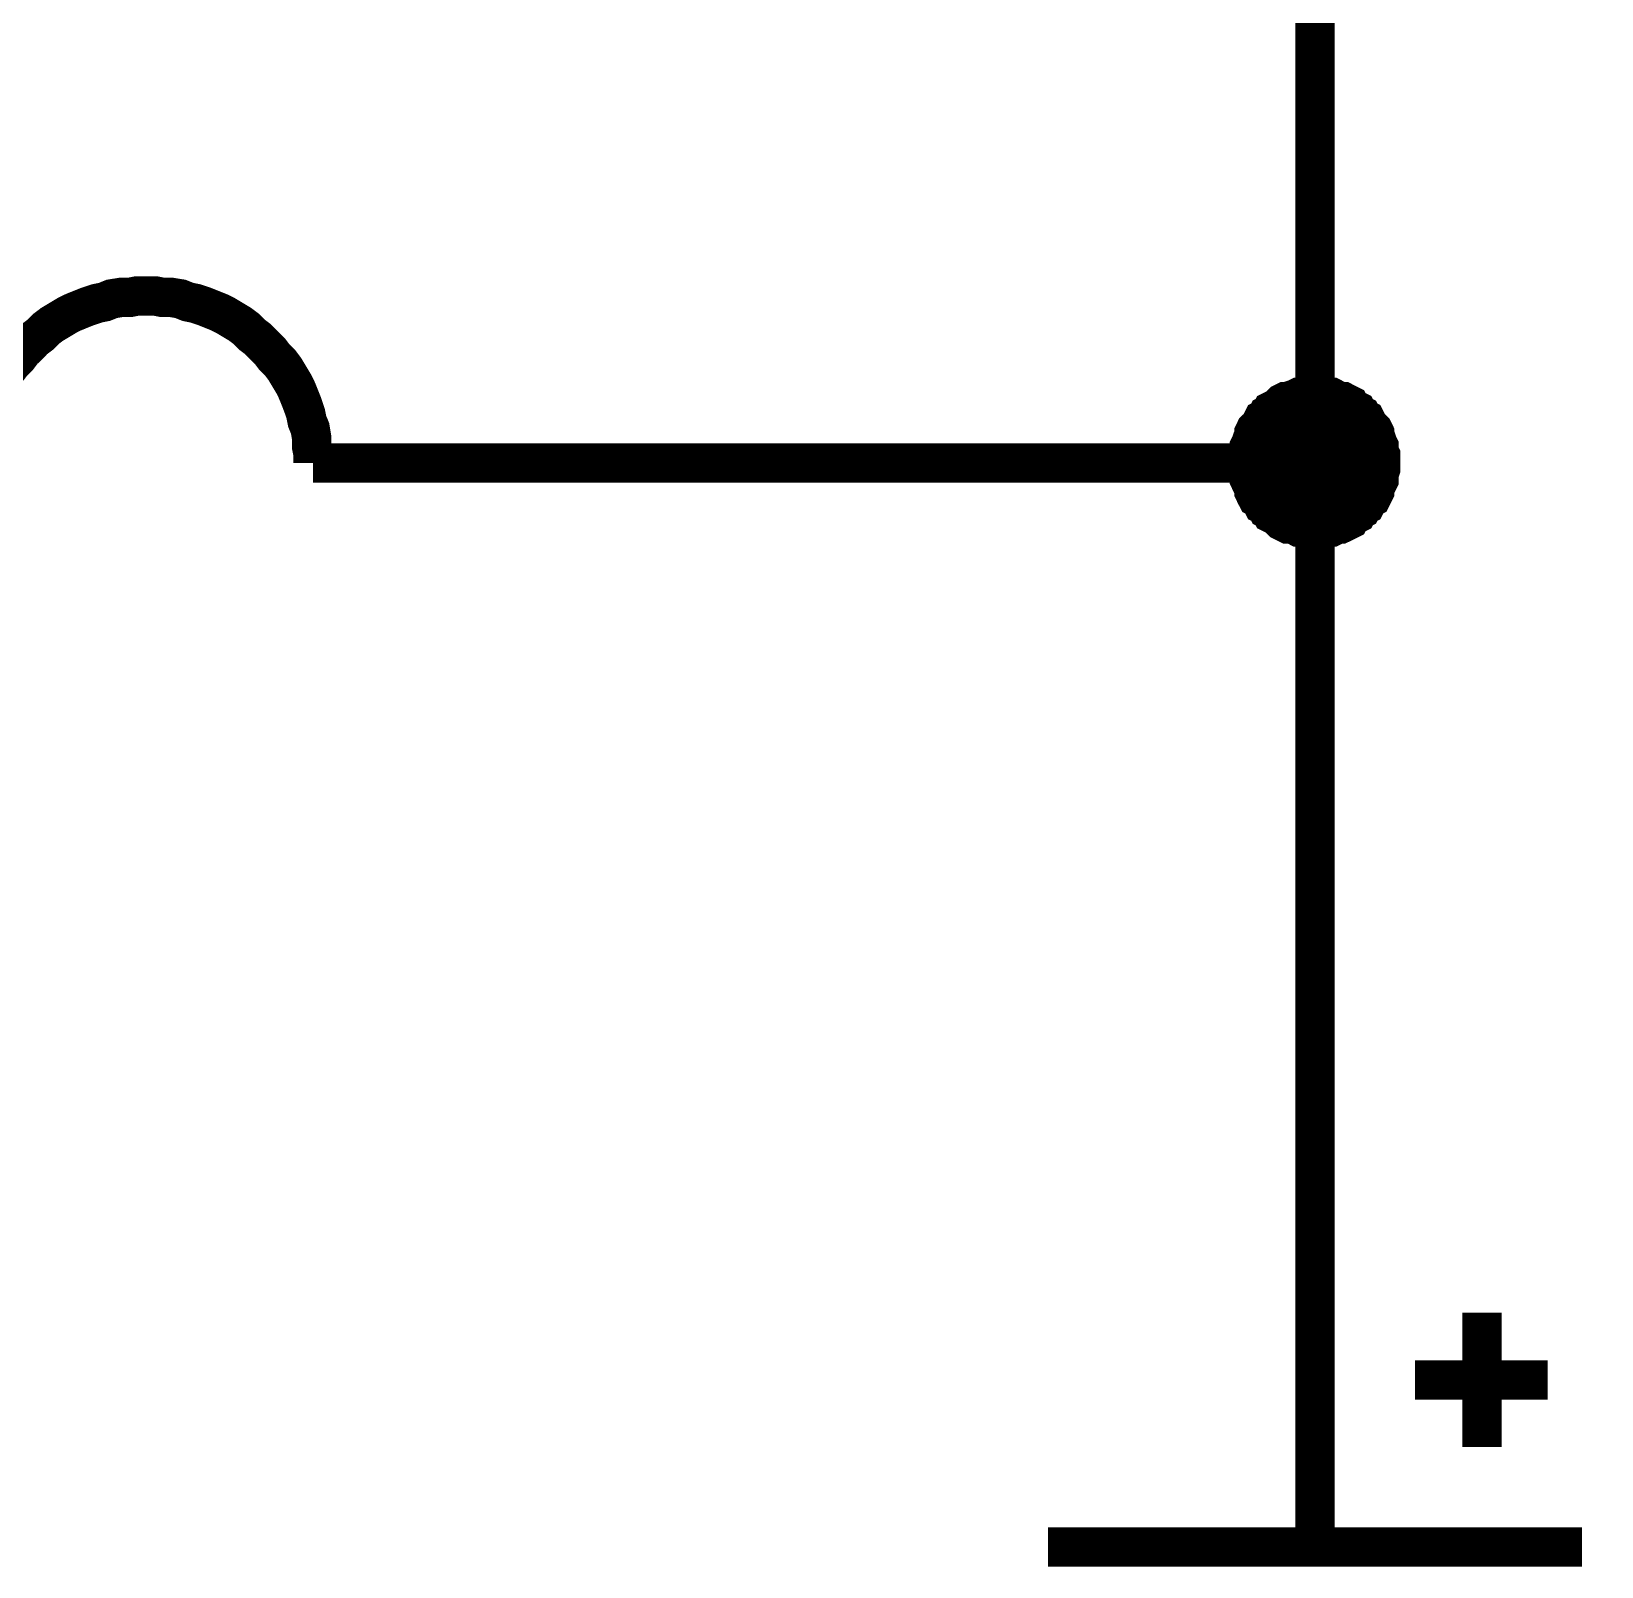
# Model space of a CAD drawing. Header units: inches. Extents: x 0 to 11, y 0 to 8.5.
# Drawn here: x 4.5159 to 4.9864, y 5.0689 to 5.5289 of the extents above; entities that cross this region are included whole.
import ezdxf

# ---------------------------------------------------------------- set-up
doc = ezdxf.new("R2010")
doc.units = ezdxf.units.IN
doc.header["$MEASUREMENT"] = 0
doc.layers.add('Sheet', color=255, linetype='Continuous')

msp = doc.modelspace()

# ---------------------------------------------------------------- linework, layer by layer
at = {"layer": 'Sheet'}
for points, const_width in [([(3.00061, 5.59979), (4.9005, 5.59979), (4.9005, 5.39963)], 0.0118), ([(4.55028, 5.44967), (4.5476, 5.44967), (4.54536, 5.44922), (4.54268, 5.44922), (4.54, 5.44878), (4.53777, 5.44788), (4.53553, 5.44743), (4.53285, 5.44654), (4.53062, 5.44565), (4.52839, 5.44475), (4.5266, 5.44386), (4.52437, 5.44252), (4.52213, 5.44118), (4.52035, 5.43984), (4.51856, 5.43805), (4.51677, 5.43671), (4.51499, 5.43492), (4.5132, 5.43314), (4.51186, 5.43135), (4.51007, 5.42956), (4.50873, 5.42778)], 0.0118), ([(4.60031, 5.39963), (4.60031, 5.40231), (4.59986, 5.40454), (4.59986, 5.40722), (4.59942, 5.4099), (4.59852, 5.41214), (4.59808, 5.41437), (4.59718, 5.41705), (4.59629, 5.41929), (4.59539, 5.42152), (4.5945, 5.42331), (4.59316, 5.42554), (4.59182, 5.42778), (4.59048, 5.42956), (4.58869, 5.43135), (4.58735, 5.43314), (4.58557, 5.43492), (4.58378, 5.43671), (4.58199, 5.43805), (4.58021, 5.43984), (4.57842, 5.44118), (4.57619, 5.44252), (4.57395, 5.44386), (4.57217, 5.44475), (4.56993, 5.44565), (4.5677, 5.44654), (4.56502, 5.44743), (4.56278, 5.44788), (4.56055, 5.44878), (4.55787, 5.44922), (4.55519, 5.44922), (4.55296, 5.44967), (4.55028, 5.44967)], 0.0118), ([(4.55028, 5.44967), (4.55028, 5.44967), (4.55028, 5.44967), (4.55028, 5.44967), (4.55028, 5.44967), (4.55028, 5.44967), (4.55028, 5.44967), (4.55028, 5.44967), (4.55028, 5.44967), (4.55028, 5.44967), (4.55028, 5.44967), (4.55028, 5.44967), (4.55028, 5.44967), (4.55028, 5.44967), (4.55028, 5.44967), (4.55028, 5.44967), (4.55028, 5.44967), (4.55028, 5.44967), (4.55028, 5.44967), (4.55028, 5.44967), (4.55028, 5.44967), (4.55028, 5.44967), (4.55028, 5.44967), (4.55028, 5.44967), (4.55028, 5.44967), (4.55028, 5.44967), (4.55028, 5.44967), (4.55028, 5.44967), (4.55028, 5.44967), (4.55028, 5.44967), (4.55028, 5.44967), (4.55028, 5.44967), (4.55028, 5.44967)], 0.0118), ([(4.8804, 5.39963), (4.8804, 5.40052), (4.8804, 5.40186), (4.88085, 5.40275), (4.88085, 5.40365), (4.88085, 5.40454), (4.88129, 5.40544), (4.88174, 5.40678), (4.88219, 5.40767), (4.88219, 5.40856), (4.88263, 5.40946), (4.88308, 5.4099), (4.88397, 5.4108), (4.88442, 5.41169), (4.88487, 5.41258), (4.88576, 5.41303), (4.88621, 5.41392), (4.8871, 5.41437), (4.88755, 5.41526), (4.88844, 5.41571), (4.88934, 5.41616), (4.89023, 5.41705), (4.89068, 5.4175), (4.89157, 5.41795), (4.89246, 5.41795), (4.89336, 5.41839), (4.8947, 5.41884), (4.89559, 5.41929), (4.89648, 5.41929), (4.89738, 5.41929), (4.89827, 5.41973), (4.89961, 5.41973), (4.9005, 5.41973)], 0.0118), ([(4.8804, 5.39963), (4.8804, 5.40052), (4.8804, 5.40186), (4.88085, 5.40275), (4.88085, 5.40365), (4.88085, 5.40454), (4.88129, 5.40544), (4.88174, 5.40678), (4.88219, 5.40767), (4.88219, 5.40856), (4.88263, 5.40946), (4.88308, 5.4099), (4.88397, 5.4108), (4.88442, 5.41169), (4.88487, 5.41258), (4.88576, 5.41303), (4.88621, 5.41392), (4.8871, 5.41437), (4.88755, 5.41526), (4.88844, 5.41571), (4.88934, 5.41616), (4.89023, 5.41705), (4.89068, 5.4175), (4.89157, 5.41795), (4.89246, 5.41795), (4.89336, 5.41839), (4.8947, 5.41884), (4.89559, 5.41929), (4.89648, 5.41929), (4.89738, 5.41929), (4.89827, 5.41973), (4.89961, 5.41973), (4.9005, 5.41973)], 0.0118), ([(4.8804, 5.39963), (4.8804, 5.40052), (4.8804, 5.40186), (4.88085, 5.40275), (4.88085, 5.40365), (4.88085, 5.40454), (4.88129, 5.40544), (4.88174, 5.40678), (4.88219, 5.40767), (4.88219, 5.40856), (4.88263, 5.40946), (4.88308, 5.4099), (4.88397, 5.4108), (4.88442, 5.41169), (4.88487, 5.41258), (4.88576, 5.41303), (4.88621, 5.41392), (4.8871, 5.41437), (4.88755, 5.41526), (4.88844, 5.41571), (4.88934, 5.41616), (4.89023, 5.41705), (4.89068, 5.4175), (4.89157, 5.41795), (4.89246, 5.41795), (4.89336, 5.41839), (4.8947, 5.41884), (4.89559, 5.41929), (4.89648, 5.41929), (4.89738, 5.41929), (4.89827, 5.41973), (4.89961, 5.41973), (4.9005, 5.41973)], 0.0118), ([(4.8804, 5.39963), (4.8804, 5.40052), (4.8804, 5.40186), (4.88085, 5.40275), (4.88085, 5.40365), (4.88085, 5.40454), (4.88129, 5.40544), (4.88174, 5.40678), (4.88219, 5.40767), (4.88219, 5.40856), (4.88263, 5.40946), (4.88308, 5.4099), (4.88397, 5.4108), (4.88442, 5.41169), (4.88487, 5.41258), (4.88576, 5.41303), (4.88621, 5.41392), (4.8871, 5.41437), (4.88755, 5.41526), (4.88844, 5.41571), (4.88934, 5.41616), (4.89023, 5.41705), (4.89068, 5.4175), (4.89157, 5.41795), (4.89246, 5.41795), (4.89336, 5.41839), (4.8947, 5.41884), (4.89559, 5.41929), (4.89648, 5.41929), (4.89738, 5.41929), (4.89827, 5.41973), (4.89961, 5.41973), (4.9005, 5.41973)], 0.0118), ([(4.9005, 5.41973), (4.9005, 5.41973)], 0.0118), ([(4.9005, 5.41973), (4.9014, 5.41973), (4.90229, 5.41973), (4.90363, 5.41929), (4.90452, 5.41929), (4.90542, 5.41929), (4.90631, 5.41884), (4.9072, 5.41839), (4.9081, 5.41795), (4.90899, 5.41795), (4.90988, 5.4175), (4.91078, 5.41705), (4.91122, 5.41616), (4.91212, 5.41571), (4.91301, 5.41526), (4.91346, 5.41437), (4.91435, 5.41392), (4.9148, 5.41303), (4.91569, 5.41258), (4.91614, 5.41169), (4.91659, 5.4108), (4.91748, 5.4099), (4.91793, 5.40946), (4.91837, 5.40856), (4.91837, 5.40767), (4.91882, 5.40678), (4.91927, 5.40544), (4.91971, 5.40454), (4.91971, 5.40365), (4.91971, 5.40275), (4.92016, 5.40186), (4.92016, 5.40052), (4.92016, 5.39963)], 0.0118), ([(4.9005, 5.41973), (4.9005, 5.41973)], 0.0118), ([(4.9005, 5.41973), (4.9014, 5.41973), (4.90229, 5.41973), (4.90363, 5.41929), (4.90452, 5.41929), (4.90542, 5.41929), (4.90631, 5.41884), (4.9072, 5.41839), (4.9081, 5.41795), (4.90899, 5.41795), (4.90988, 5.4175), (4.91078, 5.41705), (4.91122, 5.41616), (4.91212, 5.41571), (4.91301, 5.41526), (4.91346, 5.41437), (4.91435, 5.41392), (4.9148, 5.41303), (4.91569, 5.41258), (4.91614, 5.41169), (4.91659, 5.4108), (4.91748, 5.4099), (4.91793, 5.40946), (4.91837, 5.40856), (4.91837, 5.40767), (4.91882, 5.40678), (4.91927, 5.40544), (4.91971, 5.40454), (4.91971, 5.40365), (4.91971, 5.40275), (4.92016, 5.40186), (4.92016, 5.40052), (4.92016, 5.39963)], 0.0118), ([(4.9005, 5.41973), (4.9005, 5.41973)], 0.0118), ([(4.9005, 5.41973), (4.9014, 5.41973), (4.90229, 5.41973), (4.90363, 5.41929), (4.90452, 5.41929), (4.90542, 5.41929), (4.90631, 5.41884), (4.9072, 5.41839), (4.9081, 5.41795), (4.90899, 5.41795), (4.90988, 5.4175), (4.91078, 5.41705), (4.91122, 5.41616), (4.91212, 5.41571), (4.91301, 5.41526), (4.91346, 5.41437), (4.91435, 5.41392), (4.9148, 5.41303), (4.91569, 5.41258), (4.91614, 5.41169), (4.91659, 5.4108), (4.91748, 5.4099), (4.91793, 5.40946), (4.91837, 5.40856), (4.91837, 5.40767), (4.91882, 5.40678), (4.91927, 5.40544), (4.91971, 5.40454), (4.91971, 5.40365), (4.91971, 5.40275), (4.92016, 5.40186), (4.92016, 5.40052), (4.92016, 5.39963)], 0.0118), ([(4.9005, 5.41973), (4.9005, 5.41973)], 0.0118), ([(4.9005, 5.41973), (4.9014, 5.41973), (4.90229, 5.41973), (4.90363, 5.41929), (4.90452, 5.41929), (4.90542, 5.41929), (4.90631, 5.41884), (4.9072, 5.41839), (4.9081, 5.41795), (4.90899, 5.41795), (4.90988, 5.4175), (4.91078, 5.41705), (4.91122, 5.41616), (4.91212, 5.41571), (4.91301, 5.41526), (4.91346, 5.41437), (4.91435, 5.41392), (4.9148, 5.41303), (4.91569, 5.41258), (4.91614, 5.41169), (4.91659, 5.4108), (4.91748, 5.4099), (4.91793, 5.40946), (4.91837, 5.40856), (4.91837, 5.40767), (4.91882, 5.40678), (4.91927, 5.40544), (4.91971, 5.40454), (4.91971, 5.40365), (4.91971, 5.40275), (4.92016, 5.40186), (4.92016, 5.40052), (4.92016, 5.39963)], 0.0118), ([(4.8804, 5.39963), (4.8804, 5.40052), (4.8804, 5.40186), (4.88085, 5.40275), (4.88085, 5.40365), (4.88085, 5.40454), (4.88129, 5.40544), (4.88174, 5.40678), (4.88219, 5.40767), (4.88219, 5.40856), (4.88263, 5.40946), (4.88308, 5.4099), (4.88397, 5.4108), (4.88442, 5.41169), (4.88487, 5.41258), (4.88576, 5.41303), (4.88621, 5.41392), (4.8871, 5.41437), (4.88755, 5.41526), (4.88844, 5.41571), (4.88934, 5.41616), (4.89023, 5.41705), (4.89068, 5.4175), (4.89157, 5.41795), (4.89246, 5.41795), (4.89336, 5.41839), (4.8947, 5.41884), (4.89559, 5.41929), (4.89648, 5.41929), (4.89738, 5.41929), (4.89827, 5.41973), (4.89961, 5.41973), (4.9005, 5.41973)], 0.0039), ([(4.8804, 5.39963), (4.8804, 5.40052), (4.8804, 5.40186), (4.88085, 5.40275), (4.88085, 5.40365), (4.88085, 5.40454), (4.88129, 5.40544), (4.88174, 5.40678), (4.88219, 5.40767), (4.88219, 5.40856), (4.88263, 5.40946), (4.88308, 5.4099), (4.88397, 5.4108), (4.88442, 5.41169), (4.88487, 5.41258), (4.88576, 5.41303), (4.88621, 5.41392), (4.8871, 5.41437), (4.88755, 5.41526), (4.88844, 5.41571), (4.88934, 5.41616), (4.89023, 5.41705), (4.89068, 5.4175), (4.89157, 5.41795), (4.89246, 5.41795), (4.89336, 5.41839), (4.8947, 5.41884), (4.89559, 5.41929), (4.89648, 5.41929), (4.89738, 5.41929), (4.89827, 5.41973), (4.89961, 5.41973), (4.9005, 5.41973)], 0.0039), ([(4.8804, 5.39963), (4.8804, 5.40052), (4.8804, 5.40186), (4.88085, 5.40275), (4.88085, 5.40365), (4.88085, 5.40454), (4.88129, 5.40544), (4.88174, 5.40678), (4.88219, 5.40767), (4.88219, 5.40856), (4.88263, 5.40946), (4.88308, 5.4099), (4.88397, 5.4108), (4.88442, 5.41169), (4.88487, 5.41258), (4.88576, 5.41303), (4.88621, 5.41392), (4.8871, 5.41437), (4.88755, 5.41526), (4.88844, 5.41571), (4.88934, 5.41616), (4.89023, 5.41705), (4.89068, 5.4175), (4.89157, 5.41795), (4.89246, 5.41795), (4.89336, 5.41839), (4.8947, 5.41884), (4.89559, 5.41929), (4.89648, 5.41929), (4.89738, 5.41929), (4.89827, 5.41973), (4.89961, 5.41973), (4.9005, 5.41973)], 0.0039), ([(4.8804, 5.39963), (4.8804, 5.40052), (4.8804, 5.40186), (4.88085, 5.40275), (4.88085, 5.40365), (4.88085, 5.40454), (4.88129, 5.40544), (4.88174, 5.40678), (4.88219, 5.40767), (4.88219, 5.40856), (4.88263, 5.40946), (4.88308, 5.4099), (4.88397, 5.4108), (4.88442, 5.41169), (4.88487, 5.41258), (4.88576, 5.41303), (4.88621, 5.41392), (4.8871, 5.41437), (4.88755, 5.41526), (4.88844, 5.41571), (4.88934, 5.41616), (4.89023, 5.41705), (4.89068, 5.4175), (4.89157, 5.41795), (4.89246, 5.41795), (4.89336, 5.41839), (4.8947, 5.41884), (4.89559, 5.41929), (4.89648, 5.41929), (4.89738, 5.41929), (4.89827, 5.41973), (4.89961, 5.41973), (4.9005, 5.41973)], 0.0039), ([(4.9005, 5.41973), (4.9005, 5.41973)], 0.0039), ([(4.9005, 5.41973), (4.9014, 5.41973), (4.90229, 5.41973), (4.90363, 5.41929), (4.90452, 5.41929), (4.90542, 5.41929), (4.90631, 5.41884), (4.9072, 5.41839), (4.9081, 5.41795), (4.90899, 5.41795), (4.90988, 5.4175), (4.91078, 5.41705), (4.91122, 5.41616), (4.91212, 5.41571), (4.91301, 5.41526), (4.91346, 5.41437), (4.91435, 5.41392), (4.9148, 5.41303), (4.91569, 5.41258), (4.91614, 5.41169), (4.91659, 5.4108), (4.91748, 5.4099), (4.91793, 5.40946), (4.91837, 5.40856), (4.91837, 5.40767), (4.91882, 5.40678), (4.91927, 5.40544), (4.91971, 5.40454), (4.91971, 5.40365), (4.91971, 5.40275), (4.92016, 5.40186), (4.92016, 5.40052), (4.92016, 5.39963)], 0.0039), ([(4.9005, 5.41973), (4.9005, 5.41973)], 0.0039), ([(4.9005, 5.41973), (4.9014, 5.41973), (4.90229, 5.41973), (4.90363, 5.41929), (4.90452, 5.41929), (4.90542, 5.41929), (4.90631, 5.41884), (4.9072, 5.41839), (4.9081, 5.41795), (4.90899, 5.41795), (4.90988, 5.4175), (4.91078, 5.41705), (4.91122, 5.41616), (4.91212, 5.41571), (4.91301, 5.41526), (4.91346, 5.41437), (4.91435, 5.41392), (4.9148, 5.41303), (4.91569, 5.41258), (4.91614, 5.41169), (4.91659, 5.4108), (4.91748, 5.4099), (4.91793, 5.40946), (4.91837, 5.40856), (4.91837, 5.40767), (4.91882, 5.40678), (4.91927, 5.40544), (4.91971, 5.40454), (4.91971, 5.40365), (4.91971, 5.40275), (4.92016, 5.40186), (4.92016, 5.40052), (4.92016, 5.39963)], 0.0039), ([(4.9005, 5.41973), (4.9005, 5.41973)], 0.0039), ([(4.9005, 5.41973), (4.9014, 5.41973), (4.90229, 5.41973), (4.90363, 5.41929), (4.90452, 5.41929), (4.90542, 5.41929), (4.90631, 5.41884), (4.9072, 5.41839), (4.9081, 5.41795), (4.90899, 5.41795), (4.90988, 5.4175), (4.91078, 5.41705), (4.91122, 5.41616), (4.91212, 5.41571), (4.91301, 5.41526), (4.91346, 5.41437), (4.91435, 5.41392), (4.9148, 5.41303), (4.91569, 5.41258), (4.91614, 5.41169), (4.91659, 5.4108), (4.91748, 5.4099), (4.91793, 5.40946), (4.91837, 5.40856), (4.91837, 5.40767), (4.91882, 5.40678), (4.91927, 5.40544), (4.91971, 5.40454), (4.91971, 5.40365), (4.91971, 5.40275), (4.92016, 5.40186), (4.92016, 5.40052), (4.92016, 5.39963)], 0.0039), ([(4.9005, 5.41973), (4.9005, 5.41973)], 0.0039), ([(4.9005, 5.41973), (4.9014, 5.41973), (4.90229, 5.41973), (4.90363, 5.41929), (4.90452, 5.41929), (4.90542, 5.41929), (4.90631, 5.41884), (4.9072, 5.41839), (4.9081, 5.41795), (4.90899, 5.41795), (4.90988, 5.4175), (4.91078, 5.41705), (4.91122, 5.41616), (4.91212, 5.41571), (4.91301, 5.41526), (4.91346, 5.41437), (4.91435, 5.41392), (4.9148, 5.41303), (4.91569, 5.41258), (4.91614, 5.41169), (4.91659, 5.4108), (4.91748, 5.4099), (4.91793, 5.40946), (4.91837, 5.40856), (4.91837, 5.40767), (4.91882, 5.40678), (4.91927, 5.40544), (4.91971, 5.40454), (4.91971, 5.40365), (4.91971, 5.40275), (4.92016, 5.40186), (4.92016, 5.40052), (4.92016, 5.39963)], 0.0039), ([(4.60031, 5.39963), (4.70037, 5.39963)], 0.0118), ([(4.9005, 5.19991), (4.9005, 5.39963), (4.70037, 5.39963)], 0.0118), ([(4.9005, 5.37997), (4.89961, 5.37997), (4.89827, 5.37997), (4.89738, 5.38041), (4.89648, 5.38041), (4.89559, 5.38041), (4.8947, 5.38086), (4.89336, 5.38131), (4.89246, 5.38131), (4.89157, 5.38175), (4.89068, 5.3822), (4.89023, 5.38265), (4.88934, 5.38354), (4.88844, 5.38399), (4.88755, 5.38444), (4.8871, 5.38533), (4.88621, 5.38578), (4.88576, 5.38667), (4.88487, 5.38712), (4.88442, 5.38801), (4.88397, 5.3889), (4.88308, 5.38935), (4.88263, 5.39024), (4.88219, 5.39114), (4.88219, 5.39203), (4.88174, 5.39292), (4.88129, 5.39382), (4.88085, 5.39471), (4.88085, 5.39561), (4.88085, 5.3965), (4.8804, 5.39784), (4.8804, 5.39873), (4.8804, 5.39963)], 0.0118), ([(4.8804, 5.39963), (4.8804, 5.39963)], 0.0118), ([(4.9005, 5.37997), (4.89961, 5.37997), (4.89827, 5.37997), (4.89738, 5.38041), (4.89648, 5.38041), (4.89559, 5.38041), (4.8947, 5.38086), (4.89336, 5.38131), (4.89246, 5.38131), (4.89157, 5.38175), (4.89068, 5.3822), (4.89023, 5.38265), (4.88934, 5.38354), (4.88844, 5.38399), (4.88755, 5.38444), (4.8871, 5.38533), (4.88621, 5.38578), (4.88576, 5.38667), (4.88487, 5.38712), (4.88442, 5.38801), (4.88397, 5.3889), (4.88308, 5.38935), (4.88263, 5.39024), (4.88219, 5.39114), (4.88219, 5.39203), (4.88174, 5.39292), (4.88129, 5.39382), (4.88085, 5.39471), (4.88085, 5.39561), (4.88085, 5.3965), (4.8804, 5.39784), (4.8804, 5.39873), (4.8804, 5.39963)], 0.0118), ([(4.8804, 5.39963), (4.8804, 5.39963)], 0.0118), ([(4.9005, 5.37997), (4.89961, 5.37997), (4.89827, 5.37997), (4.89738, 5.38041), (4.89648, 5.38041), (4.89559, 5.38041), (4.8947, 5.38086), (4.89336, 5.38131), (4.89246, 5.38131), (4.89157, 5.38175), (4.89068, 5.3822), (4.89023, 5.38265), (4.88934, 5.38354), (4.88844, 5.38399), (4.88755, 5.38444), (4.8871, 5.38533), (4.88621, 5.38578), (4.88576, 5.38667), (4.88487, 5.38712), (4.88442, 5.38801), (4.88397, 5.3889), (4.88308, 5.38935), (4.88263, 5.39024), (4.88219, 5.39114), (4.88219, 5.39203), (4.88174, 5.39292), (4.88129, 5.39382), (4.88085, 5.39471), (4.88085, 5.39561), (4.88085, 5.3965), (4.8804, 5.39784), (4.8804, 5.39873), (4.8804, 5.39963)], 0.0118), ([(4.8804, 5.39963), (4.8804, 5.39963)], 0.0118), ([(4.9005, 5.37997), (4.89961, 5.37997), (4.89827, 5.37997), (4.89738, 5.38041), (4.89648, 5.38041), (4.89559, 5.38041), (4.8947, 5.38086), (4.89336, 5.38131), (4.89246, 5.38131), (4.89157, 5.38175), (4.89068, 5.3822), (4.89023, 5.38265), (4.88934, 5.38354), (4.88844, 5.38399), (4.88755, 5.38444), (4.8871, 5.38533), (4.88621, 5.38578), (4.88576, 5.38667), (4.88487, 5.38712), (4.88442, 5.38801), (4.88397, 5.3889), (4.88308, 5.38935), (4.88263, 5.39024), (4.88219, 5.39114), (4.88219, 5.39203), (4.88174, 5.39292), (4.88129, 5.39382), (4.88085, 5.39471), (4.88085, 5.39561), (4.88085, 5.3965), (4.8804, 5.39784), (4.8804, 5.39873), (4.8804, 5.39963)], 0.0118), ([(4.8804, 5.39963), (4.8804, 5.39963)], 0.0118), ([(4.9005, 5.37997), (4.89961, 5.37997), (4.89827, 5.37997), (4.89738, 5.38041), (4.89648, 5.38041), (4.89559, 5.38041), (4.8947, 5.38086), (4.89336, 5.38131), (4.89246, 5.38131), (4.89157, 5.38175), (4.89068, 5.3822), (4.89023, 5.38265), (4.88934, 5.38354), (4.88844, 5.38399), (4.88755, 5.38444), (4.8871, 5.38533), (4.88621, 5.38578), (4.88576, 5.38667), (4.88487, 5.38712), (4.88442, 5.38801), (4.88397, 5.3889), (4.88308, 5.38935), (4.88263, 5.39024), (4.88219, 5.39114), (4.88219, 5.39203), (4.88174, 5.39292), (4.88129, 5.39382), (4.88085, 5.39471), (4.88085, 5.39561), (4.88085, 5.3965), (4.8804, 5.39784), (4.8804, 5.39873), (4.8804, 5.39963)], 0.0039), ([(4.8804, 5.39963), (4.8804, 5.39963)], 0.0039), ([(4.9005, 5.37997), (4.89961, 5.37997), (4.89827, 5.37997), (4.89738, 5.38041), (4.89648, 5.38041), (4.89559, 5.38041), (4.8947, 5.38086), (4.89336, 5.38131), (4.89246, 5.38131), (4.89157, 5.38175), (4.89068, 5.3822), (4.89023, 5.38265), (4.88934, 5.38354), (4.88844, 5.38399), (4.88755, 5.38444), (4.8871, 5.38533), (4.88621, 5.38578), (4.88576, 5.38667), (4.88487, 5.38712), (4.88442, 5.38801), (4.88397, 5.3889), (4.88308, 5.38935), (4.88263, 5.39024), (4.88219, 5.39114), (4.88219, 5.39203), (4.88174, 5.39292), (4.88129, 5.39382), (4.88085, 5.39471), (4.88085, 5.39561), (4.88085, 5.3965), (4.8804, 5.39784), (4.8804, 5.39873), (4.8804, 5.39963)], 0.0039), ([(4.8804, 5.39963), (4.8804, 5.39963)], 0.0039), ([(4.9005, 5.37997), (4.89961, 5.37997), (4.89827, 5.37997), (4.89738, 5.38041), (4.89648, 5.38041), (4.89559, 5.38041), (4.8947, 5.38086), (4.89336, 5.38131), (4.89246, 5.38131), (4.89157, 5.38175), (4.89068, 5.3822), (4.89023, 5.38265), (4.88934, 5.38354), (4.88844, 5.38399), (4.88755, 5.38444), (4.8871, 5.38533), (4.88621, 5.38578), (4.88576, 5.38667), (4.88487, 5.38712), (4.88442, 5.38801), (4.88397, 5.3889), (4.88308, 5.38935), (4.88263, 5.39024), (4.88219, 5.39114), (4.88219, 5.39203), (4.88174, 5.39292), (4.88129, 5.39382), (4.88085, 5.39471), (4.88085, 5.39561), (4.88085, 5.3965), (4.8804, 5.39784), (4.8804, 5.39873), (4.8804, 5.39963)], 0.0039), ([(4.8804, 5.39963), (4.8804, 5.39963)], 0.0039), ([(4.9005, 5.37997), (4.89961, 5.37997), (4.89827, 5.37997), (4.89738, 5.38041), (4.89648, 5.38041), (4.89559, 5.38041), (4.8947, 5.38086), (4.89336, 5.38131), (4.89246, 5.38131), (4.89157, 5.38175), (4.89068, 5.3822), (4.89023, 5.38265), (4.88934, 5.38354), (4.88844, 5.38399), (4.88755, 5.38444), (4.8871, 5.38533), (4.88621, 5.38578), (4.88576, 5.38667), (4.88487, 5.38712), (4.88442, 5.38801), (4.88397, 5.3889), (4.88308, 5.38935), (4.88263, 5.39024), (4.88219, 5.39114), (4.88219, 5.39203), (4.88174, 5.39292), (4.88129, 5.39382), (4.88085, 5.39471), (4.88085, 5.39561), (4.88085, 5.3965), (4.8804, 5.39784), (4.8804, 5.39873), (4.8804, 5.39963)], 0.0039), ([(4.8804, 5.39963), (4.8804, 5.39963)], 0.0039), ([(4.92016, 5.39963), (4.92016, 5.39873), (4.92016, 5.39784), (4.91971, 5.3965), (4.91971, 5.39561), (4.91971, 5.39471), (4.91927, 5.39382), (4.91882, 5.39292), (4.91837, 5.39203), (4.91837, 5.39114), (4.91793, 5.39024), (4.91748, 5.38935), (4.91659, 5.3889), (4.91614, 5.38801), (4.91569, 5.38712), (4.9148, 5.38667), (4.91435, 5.38578), (4.91346, 5.38533), (4.91301, 5.38444), (4.91212, 5.38399), (4.91122, 5.38354), (4.91078, 5.38265), (4.90988, 5.3822), (4.90899, 5.38175), (4.9081, 5.38131), (4.9072, 5.38131), (4.90631, 5.38086), (4.90542, 5.38041), (4.90452, 5.38041), (4.90363, 5.38041), (4.90229, 5.37997), (4.9014, 5.37997), (4.9005, 5.37997)], 0.0118), ([(4.92016, 5.39963), (4.92016, 5.39873), (4.92016, 5.39784), (4.91971, 5.3965), (4.91971, 5.39561), (4.91971, 5.39471), (4.91927, 5.39382), (4.91882, 5.39292), (4.91837, 5.39203), (4.91837, 5.39114), (4.91793, 5.39024), (4.91748, 5.38935), (4.91659, 5.3889), (4.91614, 5.38801), (4.91569, 5.38712), (4.9148, 5.38667), (4.91435, 5.38578), (4.91346, 5.38533), (4.91301, 5.38444), (4.91212, 5.38399), (4.91122, 5.38354), (4.91078, 5.38265), (4.90988, 5.3822), (4.90899, 5.38175), (4.9081, 5.38131), (4.9072, 5.38131), (4.90631, 5.38086), (4.90542, 5.38041), (4.90452, 5.38041), (4.90363, 5.38041), (4.90229, 5.37997), (4.9014, 5.37997), (4.9005, 5.37997)], 0.0118), ([(4.92016, 5.39963), (4.92016, 5.39873), (4.92016, 5.39784), (4.91971, 5.3965), (4.91971, 5.39561), (4.91971, 5.39471), (4.91927, 5.39382), (4.91882, 5.39292), (4.91837, 5.39203), (4.91837, 5.39114), (4.91793, 5.39024), (4.91748, 5.38935), (4.91659, 5.3889), (4.91614, 5.38801), (4.91569, 5.38712), (4.9148, 5.38667), (4.91435, 5.38578), (4.91346, 5.38533), (4.91301, 5.38444), (4.91212, 5.38399), (4.91122, 5.38354), (4.91078, 5.38265), (4.90988, 5.3822), (4.90899, 5.38175), (4.9081, 5.38131), (4.9072, 5.38131), (4.90631, 5.38086), (4.90542, 5.38041), (4.90452, 5.38041), (4.90363, 5.38041), (4.90229, 5.37997), (4.9014, 5.37997), (4.9005, 5.37997)], 0.0118), ([(4.92016, 5.39963), (4.92016, 5.39873), (4.92016, 5.39784), (4.91971, 5.3965), (4.91971, 5.39561), (4.91971, 5.39471), (4.91927, 5.39382), (4.91882, 5.39292), (4.91837, 5.39203), (4.91837, 5.39114), (4.91793, 5.39024), (4.91748, 5.38935), (4.91659, 5.3889), (4.91614, 5.38801), (4.91569, 5.38712), (4.9148, 5.38667), (4.91435, 5.38578), (4.91346, 5.38533), (4.91301, 5.38444), (4.91212, 5.38399), (4.91122, 5.38354), (4.91078, 5.38265), (4.90988, 5.3822), (4.90899, 5.38175), (4.9081, 5.38131), (4.9072, 5.38131), (4.90631, 5.38086), (4.90542, 5.38041), (4.90452, 5.38041), (4.90363, 5.38041), (4.90229, 5.37997), (4.9014, 5.37997), (4.9005, 5.37997)], 0.0118), ([(4.92016, 5.39963), (4.92016, 5.39873), (4.92016, 5.39784), (4.91971, 5.3965), (4.91971, 5.39561), (4.91971, 5.39471), (4.91927, 5.39382), (4.91882, 5.39292), (4.91837, 5.39203), (4.91837, 5.39114), (4.91793, 5.39024), (4.91748, 5.38935), (4.91659, 5.3889), (4.91614, 5.38801), (4.91569, 5.38712), (4.9148, 5.38667), (4.91435, 5.38578), (4.91346, 5.38533), (4.91301, 5.38444), (4.91212, 5.38399), (4.91122, 5.38354), (4.91078, 5.38265), (4.90988, 5.3822), (4.90899, 5.38175), (4.9081, 5.38131), (4.9072, 5.38131), (4.90631, 5.38086), (4.90542, 5.38041), (4.90452, 5.38041), (4.90363, 5.38041), (4.90229, 5.37997), (4.9014, 5.37997), (4.9005, 5.37997)], 0.0039), ([(4.92016, 5.39963), (4.92016, 5.39873), (4.92016, 5.39784), (4.91971, 5.3965), (4.91971, 5.39561), (4.91971, 5.39471), (4.91927, 5.39382), (4.91882, 5.39292), (4.91837, 5.39203), (4.91837, 5.39114), (4.91793, 5.39024), (4.91748, 5.38935), (4.91659, 5.3889), (4.91614, 5.38801), (4.91569, 5.38712), (4.9148, 5.38667), (4.91435, 5.38578), (4.91346, 5.38533), (4.91301, 5.38444), (4.91212, 5.38399), (4.91122, 5.38354), (4.91078, 5.38265), (4.90988, 5.3822), (4.90899, 5.38175), (4.9081, 5.38131), (4.9072, 5.38131), (4.90631, 5.38086), (4.90542, 5.38041), (4.90452, 5.38041), (4.90363, 5.38041), (4.90229, 5.37997), (4.9014, 5.37997), (4.9005, 5.37997)], 0.0039), ([(4.92016, 5.39963), (4.92016, 5.39873), (4.92016, 5.39784), (4.91971, 5.3965), (4.91971, 5.39561), (4.91971, 5.39471), (4.91927, 5.39382), (4.91882, 5.39292), (4.91837, 5.39203), (4.91837, 5.39114), (4.91793, 5.39024), (4.91748, 5.38935), (4.91659, 5.3889), (4.91614, 5.38801), (4.91569, 5.38712), (4.9148, 5.38667), (4.91435, 5.38578), (4.91346, 5.38533), (4.91301, 5.38444), (4.91212, 5.38399), (4.91122, 5.38354), (4.91078, 5.38265), (4.90988, 5.3822), (4.90899, 5.38175), (4.9081, 5.38131), (4.9072, 5.38131), (4.90631, 5.38086), (4.90542, 5.38041), (4.90452, 5.38041), (4.90363, 5.38041), (4.90229, 5.37997), (4.9014, 5.37997), (4.9005, 5.37997)], 0.0039), ([(4.92016, 5.39963), (4.92016, 5.39873), (4.92016, 5.39784), (4.91971, 5.3965), (4.91971, 5.39561), (4.91971, 5.39471), (4.91927, 5.39382), (4.91882, 5.39292), (4.91837, 5.39203), (4.91837, 5.39114), (4.91793, 5.39024), (4.91748, 5.38935), (4.91659, 5.3889), (4.91614, 5.38801), (4.91569, 5.38712), (4.9148, 5.38667), (4.91435, 5.38578), (4.91346, 5.38533), (4.91301, 5.38444), (4.91212, 5.38399), (4.91122, 5.38354), (4.91078, 5.38265), (4.90988, 5.3822), (4.90899, 5.38175), (4.9081, 5.38131), (4.9072, 5.38131), (4.90631, 5.38086), (4.90542, 5.38041), (4.90452, 5.38041), (4.90363, 5.38041), (4.90229, 5.37997), (4.9014, 5.37997), (4.9005, 5.37997)], 0.0039), ([(4.92016, 5.39963), (4.92016, 5.39963), (4.92016, 5.39963), (4.92016, 5.39963), (4.92016, 5.39963), (4.92016, 5.39963), (4.92016, 5.39963), (4.92016, 5.39963), (4.92016, 5.39963), (4.92016, 5.39963), (4.92016, 5.39963), (4.92016, 5.39963), (4.92016, 5.39963), (4.92016, 5.39963), (4.92016, 5.39963), (4.92016, 5.39963), (4.92016, 5.39963), (4.92016, 5.39963), (4.92016, 5.39963), (4.92016, 5.39963), (4.92016, 5.39963), (4.92016, 5.39963), (4.92016, 5.39963), (4.92016, 5.39963), (4.92016, 5.39963), (4.92016, 5.39963), (4.92016, 5.39963), (4.92016, 5.39963), (4.92016, 5.39963), (4.92016, 5.39963), (4.92016, 5.39963), (4.92016, 5.39963), (4.92016, 5.39963)], 0.0118), ([(4.92016, 5.39963), (4.92016, 5.39963)], 0.0118), ([(4.92016, 5.39963), (4.92016, 5.39963), (4.92016, 5.39963), (4.92016, 5.39963), (4.92016, 5.39963), (4.92016, 5.39963), (4.92016, 5.39963), (4.92016, 5.39963), (4.92016, 5.39963), (4.92016, 5.39963), (4.92016, 5.39963), (4.92016, 5.39963), (4.92016, 5.39963), (4.92016, 5.39963), (4.92016, 5.39963), (4.92016, 5.39963), (4.92016, 5.39963), (4.92016, 5.39963), (4.92016, 5.39963), (4.92016, 5.39963), (4.92016, 5.39963), (4.92016, 5.39963), (4.92016, 5.39963), (4.92016, 5.39963), (4.92016, 5.39963), (4.92016, 5.39963), (4.92016, 5.39963), (4.92016, 5.39963), (4.92016, 5.39963), (4.92016, 5.39963), (4.92016, 5.39963), (4.92016, 5.39963), (4.92016, 5.39963)], 0.0118), ([(4.92016, 5.39963), (4.92016, 5.39963)], 0.0118), ([(4.92016, 5.39963), (4.92016, 5.39963), (4.92016, 5.39963), (4.92016, 5.39963), (4.92016, 5.39963), (4.92016, 5.39963), (4.92016, 5.39963), (4.92016, 5.39963), (4.92016, 5.39963), (4.92016, 5.39963), (4.92016, 5.39963), (4.92016, 5.39963), (4.92016, 5.39963), (4.92016, 5.39963), (4.92016, 5.39963), (4.92016, 5.39963), (4.92016, 5.39963), (4.92016, 5.39963), (4.92016, 5.39963), (4.92016, 5.39963), (4.92016, 5.39963), (4.92016, 5.39963), (4.92016, 5.39963), (4.92016, 5.39963), (4.92016, 5.39963), (4.92016, 5.39963), (4.92016, 5.39963), (4.92016, 5.39963), (4.92016, 5.39963), (4.92016, 5.39963), (4.92016, 5.39963), (4.92016, 5.39963), (4.92016, 5.39963)], 0.0118), ([(4.92016, 5.39963), (4.92016, 5.39963)], 0.0118), ([(4.92016, 5.39963), (4.92016, 5.39963), (4.92016, 5.39963), (4.92016, 5.39963), (4.92016, 5.39963), (4.92016, 5.39963), (4.92016, 5.39963), (4.92016, 5.39963), (4.92016, 5.39963), (4.92016, 5.39963), (4.92016, 5.39963), (4.92016, 5.39963), (4.92016, 5.39963), (4.92016, 5.39963), (4.92016, 5.39963), (4.92016, 5.39963), (4.92016, 5.39963), (4.92016, 5.39963), (4.92016, 5.39963), (4.92016, 5.39963), (4.92016, 5.39963), (4.92016, 5.39963), (4.92016, 5.39963), (4.92016, 5.39963), (4.92016, 5.39963), (4.92016, 5.39963), (4.92016, 5.39963), (4.92016, 5.39963), (4.92016, 5.39963), (4.92016, 5.39963), (4.92016, 5.39963), (4.92016, 5.39963), (4.92016, 5.39963)], 0.0118), ([(4.92016, 5.39963), (4.92016, 5.39963)], 0.0118), ([(4.92016, 5.39963), (4.92016, 5.39963), (4.92016, 5.39963), (4.92016, 5.39963), (4.92016, 5.39963), (4.92016, 5.39963), (4.92016, 5.39963), (4.92016, 5.39963), (4.92016, 5.39963), (4.92016, 5.39963), (4.92016, 5.39963), (4.92016, 5.39963), (4.92016, 5.39963), (4.92016, 5.39963), (4.92016, 5.39963), (4.92016, 5.39963), (4.92016, 5.39963), (4.92016, 5.39963), (4.92016, 5.39963), (4.92016, 5.39963), (4.92016, 5.39963), (4.92016, 5.39963), (4.92016, 5.39963), (4.92016, 5.39963), (4.92016, 5.39963), (4.92016, 5.39963), (4.92016, 5.39963), (4.92016, 5.39963), (4.92016, 5.39963), (4.92016, 5.39963), (4.92016, 5.39963), (4.92016, 5.39963), (4.92016, 5.39963)], 0.0039), ([(4.92016, 5.39963), (4.92016, 5.39963)], 0.0039), ([(4.92016, 5.39963), (4.92016, 5.39963), (4.92016, 5.39963), (4.92016, 5.39963), (4.92016, 5.39963), (4.92016, 5.39963), (4.92016, 5.39963), (4.92016, 5.39963), (4.92016, 5.39963), (4.92016, 5.39963), (4.92016, 5.39963), (4.92016, 5.39963), (4.92016, 5.39963), (4.92016, 5.39963), (4.92016, 5.39963), (4.92016, 5.39963), (4.92016, 5.39963), (4.92016, 5.39963), (4.92016, 5.39963), (4.92016, 5.39963), (4.92016, 5.39963), (4.92016, 5.39963), (4.92016, 5.39963), (4.92016, 5.39963), (4.92016, 5.39963), (4.92016, 5.39963), (4.92016, 5.39963), (4.92016, 5.39963), (4.92016, 5.39963), (4.92016, 5.39963), (4.92016, 5.39963), (4.92016, 5.39963), (4.92016, 5.39963)], 0.0039), ([(4.92016, 5.39963), (4.92016, 5.39963)], 0.0039), ([(4.92016, 5.39963), (4.92016, 5.39963), (4.92016, 5.39963), (4.92016, 5.39963), (4.92016, 5.39963), (4.92016, 5.39963), (4.92016, 5.39963), (4.92016, 5.39963), (4.92016, 5.39963), (4.92016, 5.39963), (4.92016, 5.39963), (4.92016, 5.39963), (4.92016, 5.39963), (4.92016, 5.39963), (4.92016, 5.39963), (4.92016, 5.39963), (4.92016, 5.39963), (4.92016, 5.39963), (4.92016, 5.39963), (4.92016, 5.39963), (4.92016, 5.39963), (4.92016, 5.39963), (4.92016, 5.39963), (4.92016, 5.39963), (4.92016, 5.39963), (4.92016, 5.39963), (4.92016, 5.39963), (4.92016, 5.39963), (4.92016, 5.39963), (4.92016, 5.39963), (4.92016, 5.39963), (4.92016, 5.39963), (4.92016, 5.39963)], 0.0039), ([(4.92016, 5.39963), (4.92016, 5.39963)], 0.0039), ([(4.92016, 5.39963), (4.92016, 5.39963), (4.92016, 5.39963), (4.92016, 5.39963), (4.92016, 5.39963), (4.92016, 5.39963), (4.92016, 5.39963), (4.92016, 5.39963), (4.92016, 5.39963), (4.92016, 5.39963), (4.92016, 5.39963), (4.92016, 5.39963), (4.92016, 5.39963), (4.92016, 5.39963), (4.92016, 5.39963), (4.92016, 5.39963), (4.92016, 5.39963), (4.92016, 5.39963), (4.92016, 5.39963), (4.92016, 5.39963), (4.92016, 5.39963), (4.92016, 5.39963), (4.92016, 5.39963), (4.92016, 5.39963), (4.92016, 5.39963), (4.92016, 5.39963), (4.92016, 5.39963), (4.92016, 5.39963), (4.92016, 5.39963), (4.92016, 5.39963), (4.92016, 5.39963), (4.92016, 5.39963), (4.92016, 5.39963)], 0.0039), ([(4.92016, 5.39963), (4.92016, 5.39963)], 0.0039), ([(4.9005, 5.09982), (4.9005, 5.19991)], 0.0118), ([(4.95054, 5.10474), (4.95054, 5.14495)], 0.0118), ([(4.93043, 5.12484), (4.97019, 5.12484)], 0.0118), ([(4.9005, 5.09982), (4.9005, 5.0748)], 0.0118), ([(4.82054, 5.0748), (4.98047, 5.0748)], 0.0118)]:
    msp.add_lwpolyline(points, dxfattribs=dict(at, const_width=const_width))
at = {"layer": 'Sheet', "const_width": 0.02}
msp.add_lwpolyline([(4.89, 5.4, 1), (4.91, 5.4, 1)], format="xyb", close=True, dxfattribs=at)

doc.saveas('drawing.dxf')
